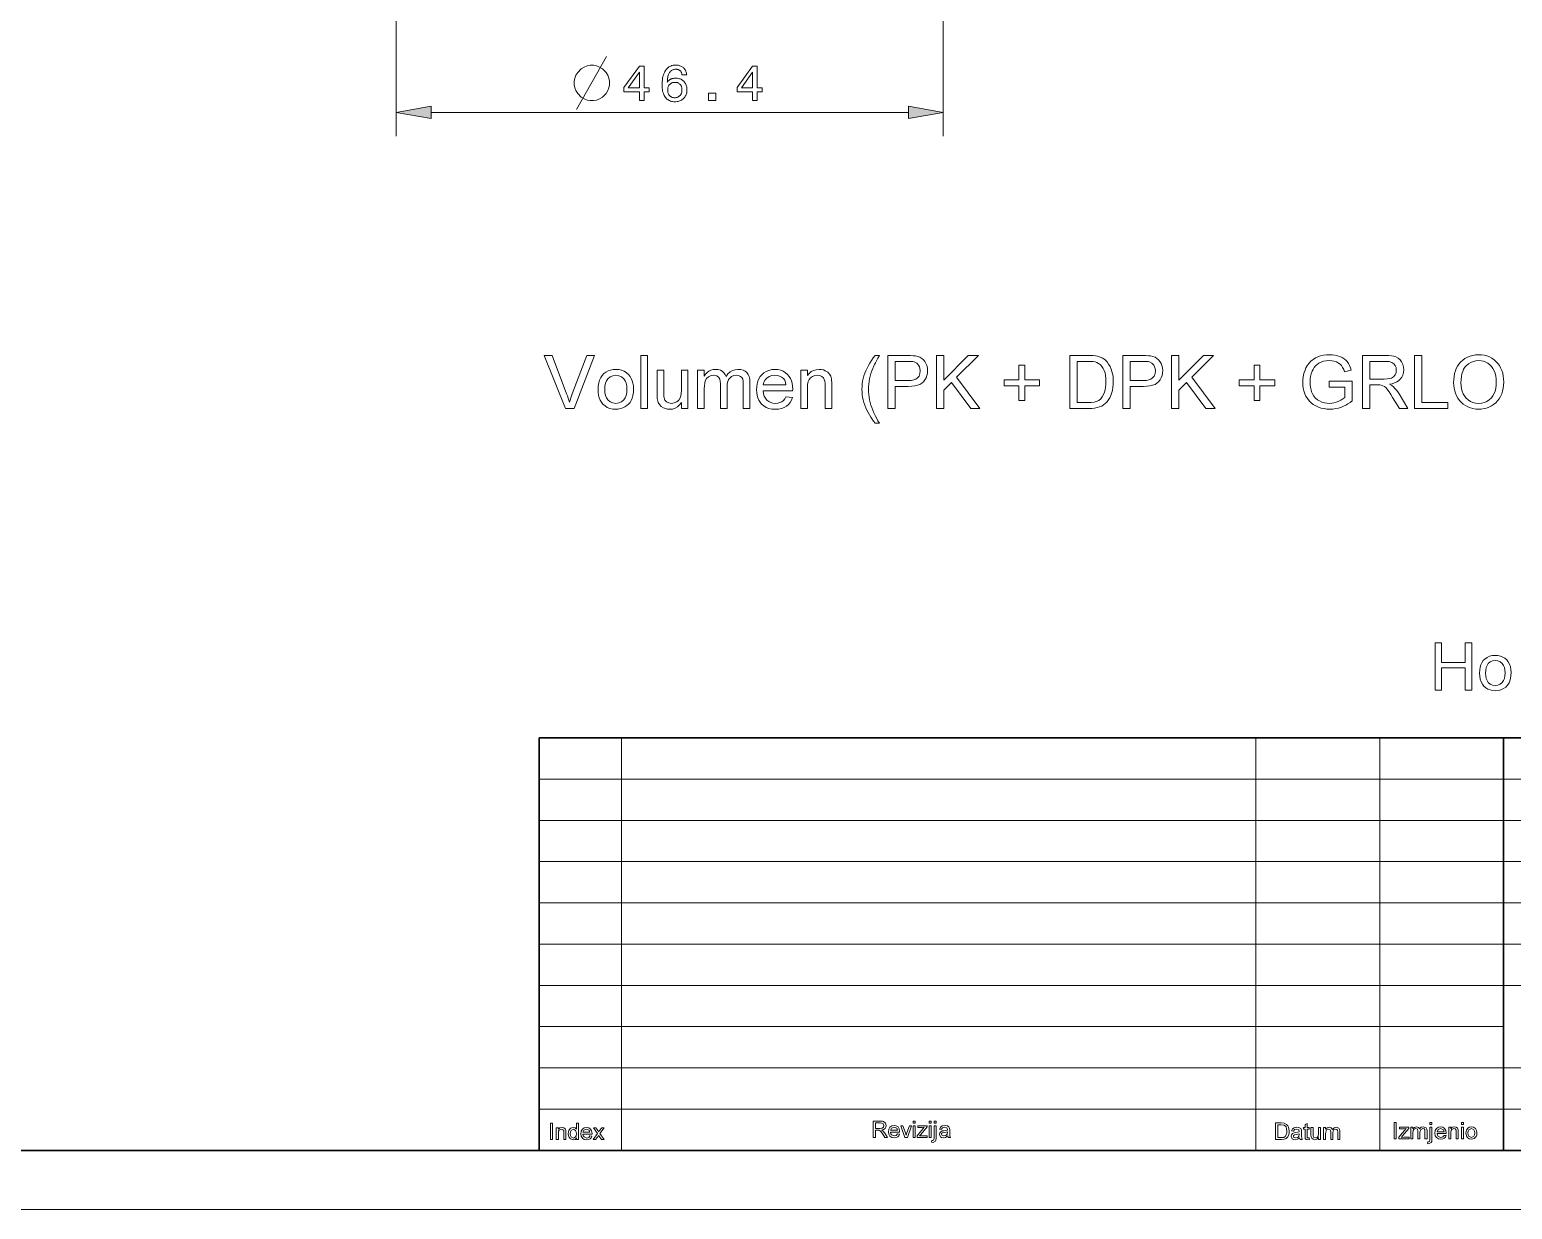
# Model space of a CAD drawing. Extents: x 0 to 297, y 0 to 562.
# Drawn here: x 99.2 to 225, y 0 to 100.1 of the extents above; entities that cross this region are included whole.
import ezdxf

# ---------------------------------------------------------------- set-up
doc = ezdxf.new("R2010")
doc.units = 0

msp = doc.modelspace()

# ---------------------------------------------------------------- linework, layer by layer
at = {"color": 7, "lineweight": 13}
for p, q in [((130.3, 133.51), (130.3, 91.06)), ((176.7, 133.51), (176.7, 91.06)), ((133.26, 93.06), (173.75, 93.06)), ((149.42, 40), (149.42, 5)), ((203.21, 40), (203.21, 5)), ((213.71, 40), (213.71, 5)), ((142.42, 36.5), (292, 36.5)), ((292, 33), (142.42, 33)), ((142.42, 29.5), (260.61, 29.5)), ((142.42, 26), (260.61, 26)), ((142.42, 22.5), (260.61, 22.5)), ((142.42, 19), (292, 19)), ((224.21, 15.5), (142.42, 15.5)), ((142.42, 12), (292, 12)), ((142.42, 8.5), (292, 8.5)), ((0, 0), (297, 0))]:
    msp.add_line(p, q, dxfattribs=at)
at = {"color": 7, "lineweight": 30}
for p, q in [((142.42, 40), (292, 40)), ((142.42, 40), (142.42, 5)), ((224.21, 40), (224.21, 5)), ((20, 5), (292, 5))]:
    msp.add_line(p, q, dxfattribs=at)
at = {"color": 7, "lineweight": 13}
for points in [[(147.05, 97.06), (146.75, 97.06), (146.5, 97.01), (146.25, 96.91), (146, 96.76), (145.7, 96.46), (145.55, 96.21), (145.45, 95.96), (145.4, 95.71), (145.4, 95.41), (145.45, 95.16), (145.55, 94.91), (145.7, 94.66), (146, 94.36), (146.25, 94.21), (146.5, 94.11), (146.75, 94.06), (147.05, 94.06), (147.3, 94.11), (147.55, 94.21), (147.8, 94.36), (148.1, 94.66), (148.25, 94.91), (148.35, 95.16), (148.4, 95.41), (148.4, 95.71), (148.35, 95.96), (148.25, 96.21), (148.1, 96.46), (147.8, 96.76), (147.55, 96.91), (147.3, 97.01)], [(150.94, 94.06), (150.94, 94.8), (149.62, 94.8), (149.62, 95.18), (150.94, 96.99), (151.33, 96.99), (151.33, 95.14), (151.76, 95.14), (151.76, 94.8), (151.33, 94.8), (151.33, 94.06)], [(154.94, 96.24), (154.54, 96.24), (154.53, 96.29), (154.53, 96.33), (154.52, 96.37), (154.5, 96.41), (154.49, 96.45), (154.47, 96.49), (154.45, 96.52), (154.43, 96.55), (154.41, 96.58), (154.38, 96.6), (154.35, 96.63), (154.32, 96.65), (154.29, 96.66), (154.25, 96.68), (154.21, 96.69), (154.17, 96.71), (154.13, 96.71), (154.09, 96.72), (154.04, 96.72), (154, 96.73), (153.93, 96.72), (153.87, 96.71), (153.81, 96.7), (153.76, 96.68), (153.71, 96.66), (153.66, 96.63), (153.61, 96.59), (153.57, 96.55), (153.53, 96.51), (153.49, 96.46), (153.46, 96.4), (153.43, 96.34), (153.4, 96.27), (153.38, 96.19), (153.35, 96.12), (153.34, 96.03), (153.32, 95.94), (153.31, 95.85), (153.3, 95.74), (153.29, 95.64), (153.31, 95.67), (153.34, 95.7), (153.37, 95.73), (153.4, 95.75), (153.43, 95.78), (153.46, 95.8), (153.49, 95.83), (153.53, 95.85), (153.56, 95.87), (153.6, 95.88), (153.63, 95.9), (153.67, 95.91), (153.71, 95.93), (153.75, 95.94), (153.79, 95.95), (153.83, 95.95), (153.87, 95.96), (153.92, 95.96), (153.96, 95.97), (154.01, 95.97), (154.09, 95.97), (154.17, 95.96), (154.25, 95.94), (154.32, 95.92), (154.39, 95.9), (154.46, 95.87), (154.52, 95.83), (154.58, 95.79), (154.64, 95.75), (154.7, 95.7), (154.75, 95.64), (154.79, 95.58), (154.83, 95.52), (154.87, 95.45), (154.9, 95.38), (154.92, 95.3), (154.94, 95.23), (154.95, 95.15), (154.96, 95.06), (154.96, 94.98), (154.96, 94.89), (154.95, 94.8), (154.94, 94.72), (154.92, 94.64), (154.89, 94.57), (154.86, 94.5), (154.82, 94.43), (154.78, 94.37), (154.73, 94.31), (154.68, 94.25), (154.62, 94.2), (154.56, 94.15), (154.5, 94.11), (154.43, 94.07), (154.36, 94.04), (154.28, 94.01), (154.2, 93.99), (154.12, 93.98), (154.03, 93.97), (153.94, 93.97), (153.84, 93.97), (153.74, 93.98), (153.65, 94), (153.56, 94.03), (153.48, 94.06), (153.4, 94.1), (153.33, 94.15), (153.26, 94.2), (153.2, 94.26), (153.14, 94.33), (153.08, 94.41), (153.04, 94.49), (152.99, 94.58), (152.96, 94.68), (152.93, 94.78), (152.9, 94.89), (152.88, 95), (152.87, 95.12), (152.86, 95.25), (152.86, 95.39), (152.86, 95.54), (152.87, 95.69), (152.88, 95.84), (152.9, 95.97), (152.93, 96.1), (152.96, 96.22), (153, 96.34), (153.05, 96.44), (153.1, 96.54), (153.15, 96.63), (153.22, 96.72), (153.28, 96.79), (153.36, 96.86), (153.43, 96.92), (153.51, 96.96), (153.6, 97), (153.69, 97.04), (153.78, 97.06), (153.89, 97.07), (153.99, 97.07), (154.07, 97.07), (154.15, 97.07), (154.23, 97.06), (154.3, 97.04), (154.37, 97.02), (154.44, 97), (154.5, 96.97), (154.56, 96.94), (154.61, 96.9), (154.67, 96.86), (154.71, 96.81), (154.76, 96.76), (154.79, 96.71), (154.83, 96.66), (154.86, 96.6), (154.88, 96.53), (154.9, 96.47), (154.92, 96.4), (154.93, 96.32)], [(160.53, 94.06), (160.53, 94.8), (159.22, 94.8), (159.22, 95.18), (160.53, 96.99), (160.92, 96.99), (160.92, 95.14), (161.35, 95.14), (161.35, 94.8), (160.92, 94.8), (160.92, 94.06)], [(149.98, 95.14), (150.94, 95.14), (150.94, 96.49)], [(154.54, 94.97), (154.54, 95.03), (154.54, 95.08), (154.53, 95.14), (154.52, 95.19), (154.5, 95.23), (154.49, 95.28), (154.47, 95.32), (154.44, 95.36), (154.41, 95.4), (154.38, 95.44), (154.35, 95.47), (154.31, 95.5), (154.28, 95.53), (154.24, 95.55), (154.19, 95.57), (154.15, 95.59), (154.11, 95.6), (154.06, 95.61), (154.01, 95.61), (153.96, 95.61), (153.9, 95.61), (153.84, 95.61), (153.79, 95.6), (153.74, 95.59), (153.69, 95.57), (153.65, 95.55), (153.61, 95.53), (153.57, 95.5), (153.53, 95.47), (153.49, 95.44), (153.46, 95.41), (153.43, 95.37), (153.41, 95.33), (153.39, 95.28), (153.37, 95.24), (153.35, 95.19), (153.34, 95.14), (153.33, 95.08), (153.33, 95.03), (153.33, 94.97), (153.33, 94.91), (153.33, 94.85), (153.34, 94.8), (153.35, 94.75), (153.37, 94.7), (153.39, 94.65), (153.41, 94.61), (153.43, 94.56), (153.46, 94.52), (153.49, 94.49), (153.53, 94.45), (153.56, 94.42), (153.6, 94.4), (153.64, 94.37), (153.69, 94.36), (153.73, 94.34), (153.78, 94.33), (153.83, 94.32), (153.88, 94.31), (153.94, 94.31), (153.99, 94.31), (154.04, 94.32), (154.09, 94.33), (154.14, 94.34), (154.18, 94.36), (154.23, 94.38), (154.27, 94.4), (154.31, 94.43), (154.34, 94.46), (154.38, 94.49), (154.41, 94.53), (154.44, 94.57), (154.46, 94.61), (154.48, 94.66), (154.5, 94.7), (154.52, 94.75), (154.53, 94.8), (154.54, 94.86), (154.54, 94.91)], [(159.58, 95.14), (160.53, 95.14), (160.53, 96.49)], [(156.8, 94.06), (156.8, 94.7), (157.4, 94.7), (157.4, 94.06)], [(133.26, 93.58), (130.3, 93.06), (133.26, 92.54)], [(173.75, 92.54), (176.7, 93.06), (173.75, 93.58)], [(144.66, 67.94), (142.85, 72.44), (143.52, 72.44), (144.74, 69.2), (144.82, 69.01), (144.88, 68.83), (144.94, 68.65), (144.99, 68.47), (145.05, 68.66), (145.11, 68.84), (145.17, 69.02), (145.24, 69.2), (146.46, 72.44), (147.13, 72.44), (145.39, 67.94)], [(151.05, 67.94), (151.05, 72.44), (151.61, 72.44), (151.61, 67.94)], [(170.93, 66.69), (170.79, 66.86), (170.67, 67.03), (170.55, 67.21), (170.43, 67.4), (170.33, 67.59), (170.22, 67.8), (170.13, 68.01), (170.04, 68.23), (169.97, 68.45), (169.91, 68.67), (169.86, 68.89), (169.83, 69.11), (169.81, 69.34), (169.8, 69.57), (169.81, 69.81), (169.83, 70.04), (169.86, 70.27), (169.91, 70.49), (169.97, 70.72), (170.05, 70.94), (170.13, 71.15), (170.23, 71.37), (170.35, 71.58), (170.47, 71.8), (170.61, 72.01), (170.76, 72.23), (170.93, 72.44), (171.3, 72.44), (171.16, 72.21), (171.04, 72), (170.94, 71.82), (170.86, 71.68), (170.8, 71.55), (170.71, 71.35), (170.63, 71.13), (170.56, 70.92), (170.5, 70.69), (170.45, 70.47), (170.41, 70.24), (170.39, 70.02), (170.37, 69.79), (170.36, 69.57), (170.37, 69.35), (170.39, 69.13), (170.41, 68.9), (170.45, 68.68), (170.5, 68.46), (170.56, 68.24), (170.64, 68.02), (170.72, 67.8), (170.81, 67.58), (170.92, 67.36), (171.04, 67.14), (171.16, 66.91), (171.3, 66.69)], [(171.99, 67.94), (171.99, 72.44), (173.66, 72.44), (173.93, 72.44), (174.15, 72.42), (174.33, 72.4), (174.54, 72.35), (174.72, 72.29), (174.88, 72.19), (175.01, 72.08), (175.13, 71.94), (175.23, 71.77), (175.3, 71.58), (175.35, 71.38), (175.36, 71.16), (175.35, 70.95), (175.31, 70.74), (175.24, 70.55), (175.14, 70.37), (175.01, 70.21), (174.88, 70.09), (174.71, 69.99), (174.51, 69.92), (174.29, 69.86), (174.02, 69.83), (173.73, 69.82), (172.61, 69.82), (172.61, 67.94)], [(172.61, 70.32), (173.73, 70.32), (173.98, 70.33), (174.2, 70.37), (174.37, 70.44), (174.51, 70.54), (174.64, 70.7), (174.71, 70.9), (174.74, 71.15), (174.72, 71.33), (174.68, 71.49), (174.6, 71.63), (174.45, 71.8), (174.24, 71.9), (174.12, 71.93), (173.94, 71.94), (173.71, 71.94), (172.61, 71.94)], [(176.11, 67.94), (176.11, 72.44), (176.74, 72.44), (176.74, 70.36), (178.82, 72.44), (179.68, 72.44), (177.82, 70.59), (179.8, 67.94), (179.04, 67.94), (177.39, 70.15), (176.74, 69.51), (176.74, 67.94)], [(187.43, 67.94), (187.43, 72.44), (188.96, 72.44), (189.21, 72.44), (189.42, 72.43), (189.6, 72.41), (189.76, 72.38), (190, 72.3), (190.22, 72.2), (190.41, 72.06), (190.58, 71.9), (190.72, 71.71), (190.84, 71.51), (190.94, 71.29), (191, 71.09), (191.05, 70.89), (191.09, 70.68), (191.11, 70.45), (191.11, 70.22), (191.11, 69.97), (191.08, 69.73), (191.05, 69.51), (191, 69.31), (190.91, 69.06), (190.81, 68.84), (190.69, 68.65), (190.56, 68.49), (190.43, 68.36), (190.29, 68.25), (190.13, 68.15), (189.95, 68.08), (189.75, 68.02), (189.53, 67.98), (189.3, 67.95), (189.04, 67.94)], [(188.05, 68.44), (188.98, 68.44), (189.25, 68.45), (189.48, 68.48), (189.66, 68.53), (189.88, 68.63), (190.05, 68.77), (190.18, 68.93), (190.29, 69.12), (190.37, 69.34), (190.42, 69.54), (190.46, 69.75), (190.48, 69.98), (190.49, 70.23), (190.48, 70.5), (190.45, 70.75), (190.41, 70.97), (190.35, 71.16), (190.26, 71.33), (190.15, 71.51), (190.02, 71.65), (189.87, 71.77), (189.72, 71.85), (189.58, 71.89), (189.41, 71.92), (189.21, 71.94), (188.97, 71.94), (188.05, 71.94)], [(191.93, 67.94), (191.93, 72.44), (193.59, 72.44), (193.87, 72.44), (194.09, 72.42), (194.27, 72.4), (194.47, 72.35), (194.65, 72.29), (194.81, 72.19), (194.95, 72.08), (195.07, 71.94), (195.17, 71.77), (195.24, 71.58), (195.29, 71.38), (195.3, 71.16), (195.29, 70.95), (195.25, 70.74), (195.17, 70.55), (195.08, 70.37), (194.95, 70.21), (194.81, 70.09), (194.65, 69.99), (194.45, 69.92), (194.22, 69.86), (193.96, 69.83), (193.67, 69.82), (192.55, 69.82), (192.55, 67.94)], [(192.55, 70.32), (193.66, 70.32), (193.92, 70.33), (194.13, 70.37), (194.31, 70.44), (194.45, 70.54), (194.57, 70.7), (194.65, 70.9), (194.68, 71.15), (194.66, 71.33), (194.62, 71.49), (194.54, 71.63), (194.38, 71.8), (194.18, 71.9), (194.06, 71.93), (193.88, 71.94), (193.65, 71.94), (192.55, 71.94)], [(196.05, 67.94), (196.05, 72.44), (196.68, 72.44), (196.68, 70.36), (198.76, 72.44), (199.61, 72.44), (197.76, 70.59), (199.74, 67.94), (198.97, 67.94), (197.32, 70.15), (196.68, 69.51), (196.68, 67.94)], [(209.43, 69.76), (209.43, 70.26), (211.36, 70.26), (211.36, 68.58), (211.19, 68.45), (211.01, 68.33), (210.82, 68.23), (210.64, 68.14), (210.45, 68.06), (210.22, 67.98), (209.98, 67.93), (209.74, 67.89), (209.49, 67.88), (209.23, 67.89), (208.98, 67.93), (208.73, 67.98), (208.5, 68.06), (208.28, 68.16), (208.07, 68.29), (207.88, 68.43), (207.72, 68.59), (207.58, 68.78), (207.45, 68.98), (207.35, 69.2), (207.28, 69.43), (207.22, 69.66), (207.19, 69.91), (207.18, 70.17), (207.18, 70.39), (207.21, 70.6), (207.25, 70.8), (207.3, 71), (207.37, 71.2), (207.45, 71.39), (207.57, 71.61), (207.71, 71.8), (207.87, 71.97), (208.05, 72.11), (208.25, 72.23), (208.46, 72.33), (208.69, 72.41), (208.93, 72.46), (209.18, 72.49), (209.44, 72.51), (209.68, 72.5), (209.91, 72.47), (210.12, 72.42), (210.33, 72.35), (210.52, 72.26), (210.68, 72.16), (210.83, 72.05), (210.95, 71.92), (211.06, 71.77), (211.15, 71.6), (211.23, 71.4), (211.29, 71.19), (210.72, 71.04), (210.65, 71.25), (210.56, 71.43), (210.47, 71.58), (210.35, 71.7), (210.21, 71.8), (210.04, 71.89), (209.85, 71.95), (209.65, 71.99), (209.43, 72.01), (209.17, 71.99), (208.94, 71.95), (208.73, 71.88), (208.55, 71.79), (208.39, 71.68), (208.25, 71.55), (208.14, 71.41), (208.05, 71.26), (207.97, 71.11), (207.9, 70.89), (207.84, 70.67), (207.81, 70.44), (207.8, 70.2), (207.81, 69.96), (207.83, 69.74), (207.88, 69.54), (207.93, 69.35), (208.01, 69.18), (208.12, 68.99), (208.26, 68.83), (208.42, 68.69), (208.6, 68.58), (208.8, 68.49), (209.01, 68.43), (209.22, 68.39), (209.44, 68.38), (209.63, 68.39), (209.82, 68.42), (210, 68.47), (210.19, 68.54), (210.41, 68.65), (210.59, 68.76), (210.74, 68.87), (210.74, 69.76)], [(212.24, 67.94), (212.24, 72.44), (214.21, 72.44), (214.48, 72.44), (214.71, 72.41), (214.91, 72.38), (215.08, 72.32), (215.27, 72.22), (215.43, 72.08), (215.56, 71.9), (215.66, 71.69), (215.72, 71.46), (215.74, 71.22), (215.72, 70.99), (215.67, 70.78), (215.57, 70.59), (215.44, 70.42), (215.31, 70.3), (215.15, 70.2), (214.97, 70.11), (214.76, 70.05), (214.53, 70.01), (214.73, 69.89), (214.87, 69.78), (215, 69.65), (215.12, 69.51), (215.23, 69.35), (215.35, 69.18), (216.09, 67.94), (215.38, 67.94), (214.8, 68.89), (214.65, 69.14), (214.51, 69.35), (214.39, 69.51), (214.24, 69.69), (214.1, 69.81), (213.97, 69.88), (213.84, 69.92), (213.72, 69.94), (213.53, 69.94), (212.86, 69.94), (212.86, 67.94)], [(212.86, 70.44), (214.09, 70.44), (214.33, 70.45), (214.53, 70.48), (214.69, 70.53), (214.87, 70.64), (215.01, 70.8), (215.09, 71), (215.11, 71.21), (215.09, 71.41), (215.02, 71.59), (214.9, 71.74), (214.73, 71.85), (214.51, 71.92), (214.23, 71.94), (212.86, 71.94)], [(216.66, 67.94), (216.66, 72.44), (217.28, 72.44), (217.28, 68.44), (219.47, 68.44), (219.47, 67.94)], [(219.97, 70.13), (219.98, 70.4), (220.01, 70.66), (220.05, 70.9), (220.12, 71.13), (220.2, 71.34), (220.3, 71.53), (220.42, 71.71), (220.56, 71.88), (220.74, 72.04), (220.93, 72.18), (221.14, 72.3), (221.36, 72.39), (221.59, 72.45), (221.84, 72.49), (222.1, 72.51), (222.34, 72.49), (222.57, 72.46), (222.79, 72.4), (223, 72.32), (223.21, 72.21), (223.4, 72.08), (223.56, 71.94), (223.72, 71.77), (223.85, 71.59), (223.96, 71.39), (224.05, 71.17), (224.13, 70.94), (224.18, 70.7), (224.21, 70.45), (224.22, 70.19), (224.21, 69.92), (224.18, 69.66), (224.12, 69.42), (224.05, 69.19), (223.95, 68.97), (223.83, 68.77), (223.69, 68.58), (223.54, 68.42), (223.36, 68.28), (223.17, 68.16), (222.97, 68.06), (222.76, 67.98), (222.55, 67.93), (222.32, 67.89), (222.09, 67.88), (221.85, 67.89), (221.61, 67.93), (221.39, 67.99), (221.18, 68.08), (220.97, 68.19), (220.78, 68.32), (220.62, 68.47), (220.47, 68.63), (220.34, 68.82), (220.22, 69.02), (220.13, 69.23), (220.06, 69.45), (220.01, 69.67), (219.98, 69.9)], [(220.59, 70.13), (220.61, 69.87), (220.64, 69.62), (220.7, 69.4), (220.78, 69.2), (220.89, 69.01), (221.02, 68.85), (221.2, 68.68), (221.4, 68.55), (221.61, 68.46), (221.84, 68.4), (222.09, 68.38), (222.34, 68.4), (222.58, 68.46), (222.79, 68.55), (222.99, 68.68), (223.17, 68.85), (223.3, 69.02), (223.41, 69.21), (223.49, 69.42), (223.55, 69.66), (223.58, 69.91), (223.59, 70.19), (223.58, 70.46), (223.55, 70.7), (223.49, 70.93), (223.41, 71.15), (223.31, 71.34), (223.19, 71.51), (223.05, 71.66), (222.88, 71.78), (222.7, 71.88), (222.51, 71.95), (222.31, 71.99), (222.1, 72.01), (221.86, 71.99), (221.64, 71.94), (221.42, 71.85), (221.22, 71.73), (221.04, 71.57), (220.92, 71.44), (220.82, 71.28), (220.74, 71.09), (220.68, 70.89), (220.63, 70.66), (220.6, 70.4)], [(147.43, 69.57), (147.44, 69.85), (147.48, 70.11), (147.55, 70.35), (147.65, 70.56), (147.77, 70.74), (147.92, 70.9), (148.09, 71.03), (148.28, 71.13), (148.48, 71.2), (148.7, 71.24), (148.93, 71.26), (149.18, 71.24), (149.42, 71.19), (149.63, 71.1), (149.83, 70.98), (150.01, 70.82), (150.14, 70.66), (150.24, 70.49), (150.32, 70.3), (150.38, 70.09), (150.42, 69.86), (150.43, 69.61), (150.42, 69.32), (150.38, 69.06), (150.32, 68.83), (150.24, 68.63), (150.14, 68.46), (150.01, 68.32), (149.87, 68.19), (149.7, 68.08), (149.52, 67.99), (149.33, 67.93), (149.13, 67.89), (148.93, 67.88), (148.67, 67.9), (148.43, 67.95), (148.21, 68.04), (148.02, 68.16), (147.84, 68.32), (147.71, 68.47), (147.61, 68.65), (147.53, 68.85), (147.47, 69.07), (147.44, 69.31)], [(147.99, 69.57), (148.01, 69.29), (148.06, 69.05), (148.14, 68.84), (148.26, 68.68), (148.45, 68.51), (148.67, 68.41), (148.93, 68.38), (149.18, 68.41), (149.4, 68.51), (149.6, 68.68), (149.71, 68.85), (149.8, 69.05), (149.85, 69.3), (149.86, 69.59), (149.85, 69.86), (149.8, 70.09), (149.71, 70.29), (149.6, 70.46), (149.4, 70.62), (149.18, 70.72), (148.93, 70.76), (148.67, 70.72), (148.45, 70.62), (148.26, 70.46), (148.14, 70.29), (148.06, 70.09), (148.01, 69.85)], [(154.49, 67.94), (154.49, 68.46), (154.33, 68.25), (154.16, 68.09), (153.96, 67.97), (153.74, 67.9), (153.5, 67.88), (153.32, 67.89), (153.14, 67.93), (152.98, 67.99), (152.77, 68.11), (152.62, 68.27), (152.52, 68.45), (152.46, 68.67), (152.44, 68.8), (152.43, 68.97), (152.43, 69.19), (152.43, 71.19), (152.99, 71.19), (152.99, 69.41), (152.99, 69.16), (153, 68.97), (153.02, 68.84), (153.1, 68.65), (153.24, 68.5), (153.42, 68.41), (153.64, 68.38), (153.88, 68.41), (154.1, 68.51), (154.28, 68.65), (154.4, 68.85), (154.45, 69.01), (154.48, 69.22), (154.49, 69.47), (154.49, 71.19), (155.05, 71.19), (155.05, 67.94)], [(155.86, 67.94), (155.86, 71.19), (156.43, 71.19), (156.43, 70.7), (156.54, 70.86), (156.67, 70.99), (156.82, 71.1), (156.99, 71.19), (157.18, 71.24), (157.38, 71.26), (157.6, 71.24), (157.8, 71.19), (157.96, 71.1), (158.1, 70.98), (158.2, 70.84), (158.28, 70.67), (158.44, 70.88), (158.63, 71.04), (158.83, 71.16), (159.05, 71.23), (159.29, 71.26), (159.52, 71.24), (159.72, 71.19), (159.89, 71.11), (160.04, 70.99), (160.15, 70.84), (160.24, 70.65), (160.29, 70.43), (160.3, 70.17), (160.3, 67.94), (159.74, 67.94), (159.74, 69.97), (159.73, 70.25), (159.69, 70.44), (159.61, 70.57), (159.49, 70.67), (159.34, 70.73), (159.16, 70.76), (158.94, 70.73), (158.75, 70.66), (158.59, 70.53), (158.49, 70.4), (158.42, 70.24), (158.38, 70.04), (158.36, 69.81), (158.36, 67.94), (157.8, 67.94), (157.8, 70.03), (157.79, 70.25), (157.74, 70.43), (157.67, 70.57), (157.49, 70.71), (157.23, 70.76), (157.01, 70.73), (156.8, 70.63), (156.63, 70.49), (156.52, 70.28), (156.47, 70.1), (156.44, 69.88), (156.43, 69.61), (156.43, 67.94)], [(163.36, 68.94), (163.91, 68.88), (163.83, 68.66), (163.71, 68.46), (163.57, 68.29), (163.4, 68.14), (163.2, 68.03), (162.97, 67.95), (162.72, 67.9), (162.45, 67.88), (162.17, 67.9), (161.91, 67.95), (161.68, 68.04), (161.47, 68.16), (161.29, 68.32), (161.16, 68.47), (161.05, 68.65), (160.97, 68.84), (160.91, 69.06), (160.88, 69.29), (160.86, 69.54), (160.88, 69.8), (160.91, 70.04), (160.97, 70.26), (161.06, 70.47), (161.16, 70.65), (161.3, 70.81), (161.48, 70.97), (161.68, 71.09), (161.91, 71.18), (162.15, 71.24), (162.42, 71.26), (162.67, 71.24), (162.91, 71.19), (163.13, 71.1), (163.33, 70.98), (163.5, 70.82), (163.63, 70.66), (163.74, 70.49), (163.82, 70.29), (163.88, 70.08), (163.92, 69.84), (163.93, 69.59), (163.92, 69.44), (161.43, 69.44), (161.46, 69.2), (161.52, 68.99), (161.62, 68.81), (161.74, 68.65), (161.9, 68.54), (162.07, 68.45), (162.25, 68.4), (162.46, 68.38), (162.66, 68.4), (162.84, 68.44), (163, 68.52), (163.14, 68.62), (163.26, 68.77)], [(161.43, 69.94), (163.36, 69.94), (163.32, 70.16), (163.25, 70.34), (163.14, 70.48), (162.99, 70.6), (162.82, 70.69), (162.63, 70.74), (162.41, 70.76), (162.16, 70.73), (161.93, 70.66), (161.73, 70.53), (161.58, 70.37), (161.47, 70.17)], [(164.61, 67.94), (164.61, 71.19), (165.18, 71.19), (165.18, 70.73), (165.33, 70.92), (165.5, 71.07), (165.7, 71.17), (165.92, 71.23), (166.17, 71.26), (166.35, 71.24), (166.53, 71.21), (166.69, 71.15), (166.9, 71.03), (167.05, 70.87), (167.15, 70.69), (167.21, 70.47), (167.23, 70.34), (167.24, 70.16), (167.24, 69.94), (167.24, 67.94), (166.68, 67.94), (166.68, 69.9), (166.67, 70.1), (166.65, 70.27), (166.61, 70.39), (166.53, 70.54), (166.39, 70.66), (166.22, 70.73), (166.02, 70.76), (165.8, 70.73), (165.6, 70.66), (165.43, 70.54), (165.32, 70.4), (165.24, 70.22), (165.19, 69.98), (165.18, 69.7), (165.18, 67.94)], [(183.11, 68.63), (183.11, 69.88), (181.86, 69.88), (181.86, 70.38), (183.11, 70.38), (183.11, 71.63), (183.61, 71.63), (183.61, 70.38), (184.86, 70.38), (184.86, 69.88), (183.61, 69.88), (183.61, 68.63)], [(203.05, 68.63), (203.05, 69.88), (201.8, 69.88), (201.8, 70.38), (203.05, 70.38), (203.05, 71.63), (203.55, 71.63), (203.55, 70.38), (204.8, 70.38), (204.8, 69.88), (203.55, 69.88), (203.55, 68.63)], [(218.4, 44.06), (218.4, 48.06), (218.95, 48.06), (218.95, 46.39), (220.95, 46.39), (220.95, 48.06), (221.51, 48.06), (221.51, 44.06), (220.95, 44.06), (220.95, 45.95), (218.95, 45.95), (218.95, 44.06)], [(222.17, 45.5), (222.19, 45.76), (222.22, 45.99), (222.28, 46.2), (222.37, 46.38), (222.48, 46.55), (222.61, 46.68), (222.81, 46.82), (223.02, 46.92), (223.25, 46.98), (223.51, 47), (223.73, 46.99), (223.94, 46.94), (224.13, 46.86), (224.31, 46.75), (224.47, 46.62), (224.6, 46.45), (224.71, 46.26), (224.78, 46.04), (224.82, 45.81), (224.84, 45.54), (224.83, 45.28), (224.8, 45.05), (224.75, 44.85), (224.67, 44.67), (224.55, 44.48), (224.39, 44.31), (224.19, 44.18), (223.98, 44.08), (223.75, 44.02), (223.51, 44), (223.28, 44.02), (223.07, 44.07), (222.87, 44.14), (222.7, 44.25), (222.54, 44.39), (222.41, 44.56), (222.31, 44.75), (222.23, 44.98), (222.19, 45.23)], [(222.67, 45.5), (222.69, 45.26), (222.73, 45.04), (222.81, 44.86), (222.91, 44.71), (223.08, 44.56), (223.28, 44.48), (223.51, 44.45), (223.73, 44.48), (223.93, 44.57), (224.1, 44.71), (224.21, 44.86), (224.28, 45.05), (224.32, 45.27), (224.34, 45.52), (224.32, 45.76), (224.28, 45.97), (224.21, 46.15), (224.1, 46.3), (223.93, 46.44), (223.73, 46.53), (223.51, 46.56), (223.28, 46.53), (223.08, 46.44), (222.91, 46.3), (222.81, 46.15), (222.73, 45.97), (222.69, 45.75)], [(143.38, 5.92), (143.38, 7.32), (143.57, 7.32), (143.57, 5.92)], [(143.88, 5.92), (143.88, 6.93), (144.06, 6.93), (144.06, 6.79), (144.19, 6.91), (144.37, 6.95), (144.53, 6.92), (144.64, 6.83), (144.69, 6.7), (144.7, 6.54), (144.7, 5.92), (144.52, 5.92), (144.52, 6.53), (144.51, 6.68), (144.44, 6.76), (144.32, 6.79), (144.14, 6.73), (144.08, 6.63), (144.06, 6.46), (144.06, 5.92)], [(145.59, 5.92), (145.59, 6.07), (145.48, 5.94), (145.32, 5.9), (145.1, 5.97), (144.95, 6.15), (144.91, 6.28), (144.89, 6.42), (144.91, 6.57), (144.94, 6.7), (145.09, 6.88), (145.32, 6.95), (145.48, 6.91), (145.59, 6.8), (145.59, 7.32), (145.77, 7.32), (145.77, 5.92)], [(145.07, 6.42), (145.09, 6.26), (145.15, 6.15), (145.33, 6.05), (145.52, 6.14), (145.58, 6.25), (145.59, 6.41), (145.58, 6.58), (145.52, 6.7), (145.33, 6.79), (145.14, 6.7), (145.09, 6.59)], [(146.74, 6.23), (146.91, 6.21), (146.85, 6.08), (146.75, 5.98), (146.62, 5.92), (146.46, 5.9), (146.25, 5.93), (146.1, 6.04), (146, 6.2), (145.96, 6.42), (146, 6.64), (146.1, 6.81), (146.25, 6.91), (146.45, 6.95), (146.63, 6.92), (146.79, 6.81), (146.88, 6.65), (146.92, 6.43), (146.92, 6.39), (146.14, 6.39), (146.17, 6.24), (146.24, 6.14), (146.46, 6.05), (146.63, 6.1)], [(146.14, 6.54), (146.74, 6.54), (146.67, 6.71), (146.45, 6.79), (146.23, 6.72)], [(147.01, 5.92), (147.37, 6.43), (147.03, 6.93), (147.24, 6.93), (147.41, 6.69), (147.48, 6.58), (147.56, 6.68), (147.73, 6.93), (147.94, 6.93), (147.58, 6.43), (147.93, 5.92), (147.72, 5.92), (147.51, 6.22), (147.48, 6.27), (147.22, 5.92)], [(170.76, 6.09), (170.76, 7.49), (171.37, 7.49), (171.53, 7.48), (171.64, 7.45), (171.79, 7.32), (171.85, 7.11), (171.83, 6.97), (171.76, 6.86), (171.64, 6.78), (171.47, 6.73), (171.58, 6.66), (171.73, 6.47), (171.96, 6.09), (171.74, 6.09), (171.56, 6.38), (171.43, 6.58), (171.34, 6.67), (171.26, 6.71), (171.16, 6.71), (170.95, 6.71), (170.95, 6.09)], [(170.95, 6.87), (171.34, 6.87), (171.52, 6.89), (171.62, 6.98), (171.65, 7.11), (171.59, 7.27), (171.38, 7.34), (170.95, 7.34)], [(172.81, 6.4), (172.98, 6.38), (172.92, 6.25), (172.83, 6.15), (172.69, 6.09), (172.53, 6.07), (172.33, 6.11), (172.17, 6.21), (172.07, 6.37), (172.04, 6.59), (172.07, 6.81), (172.17, 6.98), (172.33, 7.09), (172.52, 7.12), (172.71, 7.09), (172.86, 6.99), (172.96, 6.82), (172.99, 6.6), (172.99, 6.56), (172.21, 6.56), (172.24, 6.42), (172.31, 6.31), (172.53, 6.23), (172.7, 6.27)], [(172.21, 6.71), (172.82, 6.71), (172.75, 6.88), (172.52, 6.97), (172.31, 6.9)], [(173.45, 6.09), (173.09, 7.1), (173.27, 7.1), (173.48, 6.5), (173.54, 6.29), (173.61, 6.48), (173.82, 7.1), (174, 7.1), (173.66, 6.09)], [(174.14, 7.32), (174.14, 7.49), (174.31, 7.49), (174.31, 7.32)], [(174.14, 6.09), (174.14, 7.1), (174.31, 7.1), (174.31, 6.09)], [(174.47, 6.09), (174.47, 6.24), (175.08, 6.97), (174.9, 6.95), (174.53, 6.95), (174.53, 7.1), (175.32, 7.1), (175.32, 6.99), (174.78, 6.35), (174.68, 6.23), (174.89, 6.25), (175.34, 6.25), (175.34, 6.09)], [(175.5, 7.32), (175.5, 7.49), (175.67, 7.49), (175.67, 7.32)], [(175.5, 6.09), (175.5, 7.1), (175.67, 7.1), (175.67, 6.09)], [(175.7, 5.7), (175.73, 5.85), (175.81, 5.84), (175.88, 5.87), (175.91, 6.05), (175.91, 7.1), (176.08, 7.1), (176.08, 6.04), (176.07, 5.88), (176.03, 5.78), (175.83, 5.68)], [(175.91, 7.32), (175.91, 7.49), (176.08, 7.49), (176.08, 7.32)], [(177.07, 6.23), (176.88, 6.11), (176.7, 6.07), (176.56, 6.09), (176.45, 6.15), (176.37, 6.36), (176.4, 6.49), (176.48, 6.59), (176.6, 6.65), (176.75, 6.67), (176.92, 6.7), (177.05, 6.73), (177.05, 6.77), (177, 6.91), (176.81, 6.97), (176.64, 6.93), (176.56, 6.79), (176.38, 6.81), (176.46, 6.98), (176.61, 7.09), (176.85, 7.12), (177.06, 7.09), (177.18, 7.01), (177.23, 6.89), (177.24, 6.74), (177.24, 6.52), (177.24, 6.34), (177.25, 6.23), (177.3, 6.09), (177.12, 6.09)], [(177.05, 6.58), (176.93, 6.55), (176.77, 6.52), (176.63, 6.49), (176.56, 6.44), (176.54, 6.37), (176.59, 6.27), (176.74, 6.23), (176.91, 6.27), (177.02, 6.37), (177.05, 6.52)], [(204.88, 5.93), (204.88, 7.33), (205.36, 7.33), (205.6, 7.31), (205.81, 7.21), (205.9, 7.1), (205.97, 6.97), (206.01, 6.82), (206.03, 6.64), (206.02, 6.49), (205.99, 6.36), (205.9, 6.15), (205.77, 6.02), (205.6, 5.95), (205.38, 5.93)], [(205.07, 6.09), (205.36, 6.09), (205.58, 6.11), (205.7, 6.19), (205.8, 6.37), (205.82, 6.49), (205.83, 6.64), (205.81, 6.84), (205.76, 6.99), (205.59, 7.15), (205.36, 7.18), (205.07, 7.18)], [(206.9, 6.07), (206.72, 5.95), (206.54, 5.91), (206.39, 5.93), (206.29, 5.99), (206.2, 6.2), (206.23, 6.33), (206.32, 6.43), (206.44, 6.49), (206.59, 6.51), (206.76, 6.54), (206.88, 6.57), (206.88, 6.61), (206.84, 6.75), (206.65, 6.81), (206.48, 6.77), (206.4, 6.63), (206.22, 6.65), (206.3, 6.82), (206.45, 6.93), (206.68, 6.96), (206.89, 6.93), (207.01, 6.85), (207.07, 6.73), (207.08, 6.58), (207.08, 6.36), (207.08, 6.18), (207.09, 6.07), (207.14, 5.93), (206.96, 5.93)], [(206.88, 6.42), (206.77, 6.39), (206.61, 6.36), (206.47, 6.33), (206.4, 6.28), (206.38, 6.21), (206.43, 6.11), (206.57, 6.07), (206.75, 6.11), (206.85, 6.21), (206.88, 6.36)], [(207.72, 6.08), (207.74, 5.93), (207.61, 5.91), (207.46, 5.94), (207.39, 6.02), (207.37, 6.22), (207.37, 6.79), (207.23, 6.79), (207.23, 6.94), (207.37, 6.94), (207.37, 7.19), (207.54, 7.29), (207.54, 6.94), (207.72, 6.94), (207.72, 6.79), (207.54, 6.79), (207.54, 6.2), (207.55, 6.11), (207.58, 6.08), (207.64, 6.07)], [(208.52, 5.93), (208.52, 6.09), (208.38, 5.96), (208.21, 5.91), (208.05, 5.95), (207.94, 6.03), (207.88, 6.16), (207.87, 6.32), (207.87, 6.94), (208.05, 6.94), (208.05, 6.39), (208.06, 6.21), (208.13, 6.11), (208.25, 6.07), (208.39, 6.11), (208.49, 6.21), (208.52, 6.41), (208.52, 6.94), (208.69, 6.94), (208.69, 5.93)], [(208.94, 5.93), (208.94, 6.94), (209.12, 6.94), (209.12, 6.79), (209.24, 6.91), (209.42, 6.96), (209.6, 6.91), (209.69, 6.78), (209.83, 6.92), (210.01, 6.96), (210.24, 6.88), (210.3, 6.77), (210.32, 6.62), (210.32, 5.93), (210.15, 5.93), (210.15, 6.56), (210.13, 6.71), (210.07, 6.78), (209.97, 6.81), (209.79, 6.74), (209.72, 6.51), (209.72, 5.93), (209.55, 5.93), (209.55, 6.58), (209.5, 6.75), (209.37, 6.81), (209.23, 6.77), (209.15, 6.66), (209.12, 6.45), (209.12, 5.93)], [(214.92, 5.97), (214.92, 7.37), (215.11, 7.37), (215.11, 5.97)], [(215.33, 5.97), (215.33, 6.12), (215.94, 6.85), (215.76, 6.83), (215.38, 6.83), (215.38, 6.98), (216.18, 6.98), (216.18, 6.87), (215.64, 6.23), (215.54, 6.11), (215.75, 6.13), (216.2, 6.13), (216.2, 5.97)], [(216.34, 5.97), (216.34, 6.98), (216.51, 6.98), (216.51, 6.83), (216.64, 6.95), (216.81, 7), (216.99, 6.95), (217.09, 6.82), (217.23, 6.96), (217.4, 7), (217.64, 6.92), (217.7, 6.81), (217.72, 6.66), (217.72, 5.97), (217.54, 5.97), (217.54, 6.6), (217.53, 6.75), (217.47, 6.82), (217.36, 6.85), (217.19, 6.78), (217.12, 6.55), (217.12, 5.97), (216.94, 5.97), (216.94, 6.62), (216.9, 6.79), (216.76, 6.85), (216.63, 6.81), (216.54, 6.7), (216.51, 6.49), (216.51, 5.97)], [(217.75, 5.58), (217.78, 5.73), (217.85, 5.72), (217.93, 5.75), (217.95, 5.93), (217.95, 6.98), (218.13, 6.98), (218.13, 5.92), (218.11, 5.76), (218.08, 5.66), (217.88, 5.56)], [(217.95, 7.2), (217.95, 7.37), (218.13, 7.37), (218.13, 7.2)], [(219.17, 6.28), (219.34, 6.26), (219.28, 6.13), (219.18, 6.03), (219.05, 5.97), (218.88, 5.95), (218.68, 5.99), (218.52, 6.09), (218.42, 6.25), (218.39, 6.47), (218.42, 6.69), (218.52, 6.86), (218.68, 6.97), (218.87, 7), (219.06, 6.97), (219.21, 6.87), (219.31, 6.7), (219.34, 6.48), (219.34, 6.44), (218.57, 6.44), (218.6, 6.3), (218.66, 6.19), (218.89, 6.11), (219.06, 6.15)], [(218.57, 6.59), (219.17, 6.59), (219.1, 6.76), (218.87, 6.85), (218.66, 6.78)], [(219.56, 5.97), (219.56, 6.98), (219.73, 6.98), (219.73, 6.84), (219.86, 6.96), (220.04, 7), (220.2, 6.97), (220.31, 6.88), (220.36, 6.76), (220.37, 6.59), (220.37, 5.97), (220.2, 5.97), (220.2, 6.58), (220.18, 6.73), (220.11, 6.82), (219.99, 6.85), (219.81, 6.78), (219.75, 6.68), (219.73, 6.52), (219.73, 5.97)], [(220.65, 7.2), (220.65, 7.37), (220.82, 7.37), (220.82, 7.2)], [(220.65, 5.97), (220.65, 6.98), (220.82, 6.98), (220.82, 5.97)], [(221.02, 6.48), (221.05, 6.72), (221.17, 6.89), (221.31, 6.97), (221.48, 7), (221.67, 6.97), (221.82, 6.87), (221.92, 6.7), (221.95, 6.49), (221.93, 6.32), (221.89, 6.19), (221.72, 6.01), (221.48, 5.95), (221.29, 5.99), (221.14, 6.09), (221.05, 6.25)], [(221.19, 6.48), (221.21, 6.32), (221.27, 6.2), (221.48, 6.11), (221.69, 6.2), (221.75, 6.32), (221.77, 6.48), (221.75, 6.64), (221.69, 6.75), (221.48, 6.85), (221.27, 6.75), (221.21, 6.64)]]:
    msp.add_lwpolyline(points, close=True, dxfattribs=at)
msp.add_lwpolyline([(145.6, 93.31), (147.3, 96.31), (148.15, 97.81)], dxfattribs=at)
for points in [[(133.26, 93.58), (130.3, 93.06), (133.26, 93.58), (133.26, 92.54)], [(173.75, 92.54), (176.7, 93.06), (173.75, 92.54), (173.75, 93.58)]]:
    msp.add_solid(points, dxfattribs=at)

doc.saveas('drawing.dxf')
